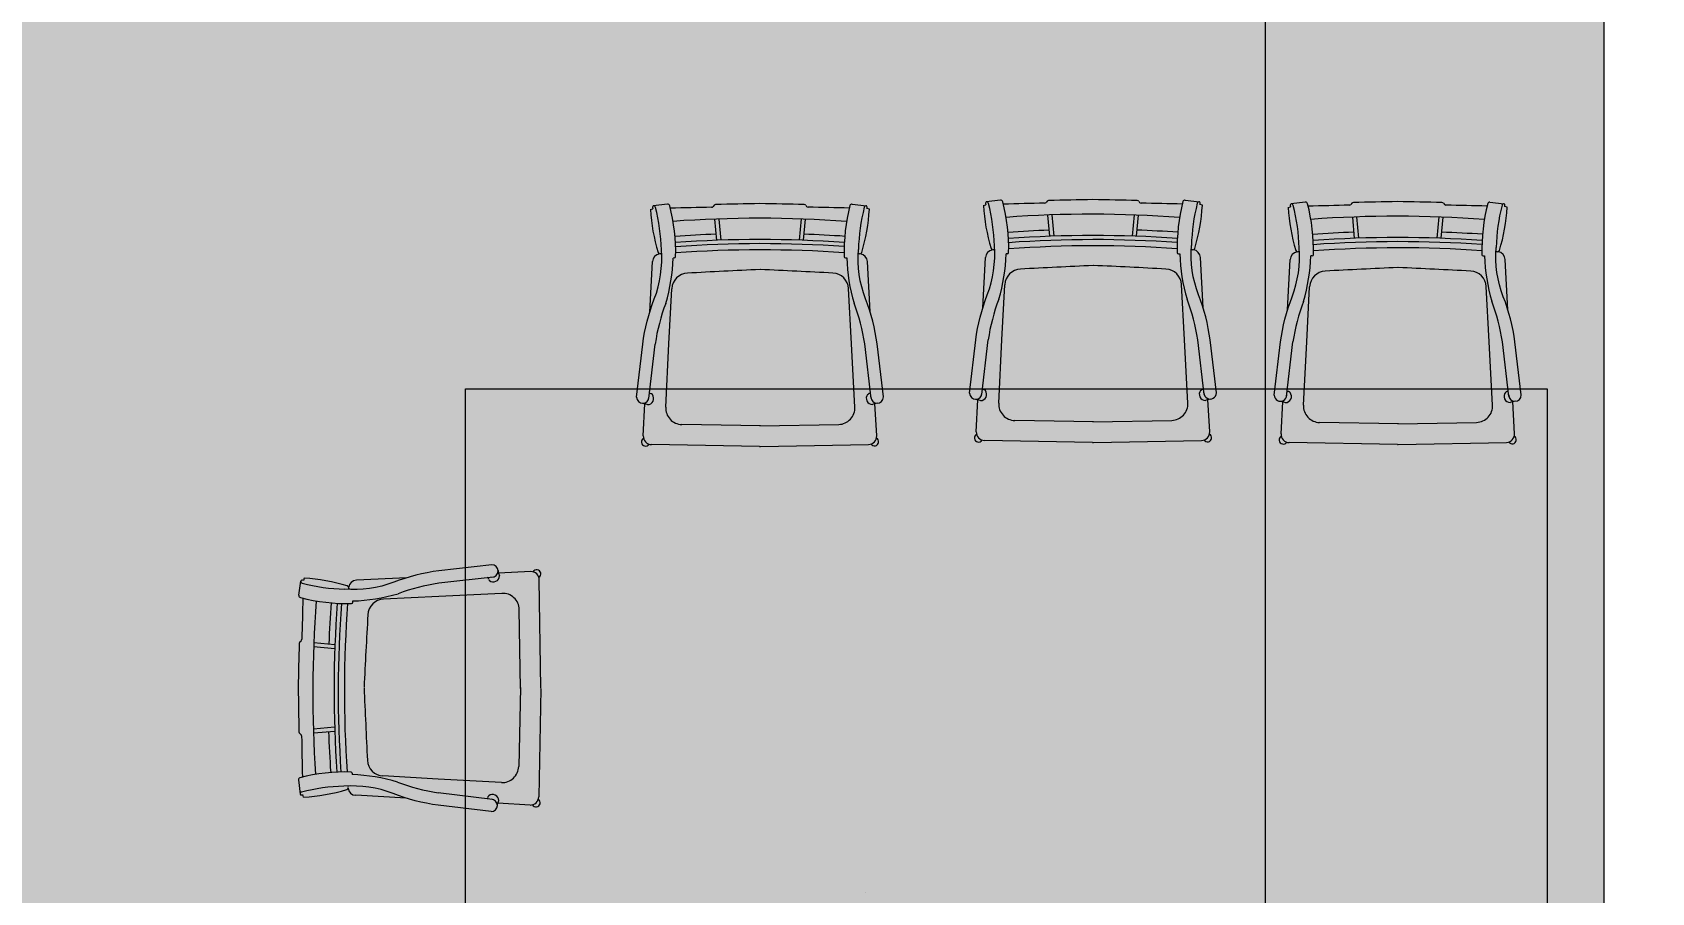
# Model space of a CAD drawing. Header units: millimetres. Extents: x 475616349 to 476941521, y 4620115302 to 4621446928.
# Drawn here: x 476515943 to 476518338, y 4620567179 to 4620568452 of the extents above; entities that cross this region are included whole.
import ezdxf

# ---------------------------------------------------------------- set-up
doc = ezdxf.new("R2010")
doc.units = ezdxf.units.MM
doc.header["$MEASUREMENT"] = 0
for name, color, linetype, lineweight in [('G-Anno-Nplt_Pen_No__151', 151, 'Continuous', 0), ('G-Anno-Nplt_Pen_No__4', 7, 'Continuous', 0), ('New_0_Pen_No__7', 7, 'Continuous', 0), ('New_zoma_Pen_No__4', 7, 'Continuous', 0), ('New_zoma_Pen_No__7', 7, 'Continuous', 0), ('zoma_Pen_No__142', 142, 'Continuous', 0)]:
    doc.layers.add(name, color=color, linetype=linetype, lineweight=lineweight)
doc.layers.add('New_zoma', color=7, linetype='Continuous')
doc.layers.add('zoma', color=7, linetype='Continuous')
doc.styles.add('GENERATED_STYLE_1', font='arial.ttf')
doc.styles.add('GENERATED_STYLE_2', font='arial.ttf')
doc.dimstyles.new('GENERATED_STYLE__1', dxfattribs={"dimtxt": 200, "dimasz": 64.421331, "dimexe": 0.18, "dimexo": 3, "dimgap": 0.09, "dimtad": 1, "dimtih": 1, "dimtoh": 1, "dimlfac": 0.001, "dimzin": 0, "dimdsep": 46, "dimtxsty": 'GENERATED_STYLE_2', "dimblk": 'ARROWHEAD_2', "dimblk1": 'ARROWHEAD_2', "dimblk2": 'ARROWHEAD_2', "dimcen": 0.09, "dimclrd": 142, "dimclre": 142, "dimclrt": 142, "dimadec": 0, "dimazin": 0, "dimtfac": 1, "dimtdec": 4, "dimtmove": 0, "dimatfit": 3, "dimfxl": 1, "dimtolj": 1, "dimtzin": 0, "dimarcsym": 0})
doc.dimstyles.new('GENERATED_STYLE__19', dxfattribs={"dimtxt": 100, "dimasz": 64.421331, "dimexe": 0.18, "dimexo": 3, "dimgap": 0.09, "dimtad": 1, "dimlfac": 0.001, "dimzin": 0, "dimdsep": 46, "dimtxsty": 'GENERATED_STYLE_1', "dimblk": 'ARROWHEAD_2', "dimblk1": 'ARROWHEAD_2', "dimblk2": 'ARROWHEAD_2', "dimcen": 0.09, "dimclrd": 7, "dimclre": 7, "dimclrt": 7, "dimadec": 0, "dimazin": 0, "dimtfac": 1, "dimtdec": 4, "dimtmove": 0, "dimatfit": 3, "dimfxl": 1, "dimtolj": 1, "dimtzin": 0, "dimarcsym": 0})

# ---------------------------------------------------------------- blocks, each defined once
blk = doc.blocks.new('*D1479', base_point=(476577134.1, 4620325125.7))
at = {"layer": 'zoma_Pen_No__142', "color": 142, "linetype": 'Continuous', "lineweight": 0, "transparency": 16777216}
for p, q in [((476511738.4, 4620535777.6), (476511738.4, 4620535904.8)), ((476518238.4, 4620535777.6), (476518238.4, 4620535904.8)), ((476511762.8, 4620535883.6), (476511713.9, 4620535798.8)), ((476518262.8, 4620535883.6), (476518213.9, 4620535798.8)), ((476511738.4, 4620535841.2), (476518238.4, 4620535841.2))]:
    blk.add_line(p, q, dxfattribs=at)
at = {"layer": 'zoma_Pen_No__142', "color": 142, "lineweight": 0, "transparency": 16777216, "char_height": 200, "attachment_point": 7, "style": 'GENERATED_STYLE_2'}
for s, insert in [('\\A1;{\\pql;\\fArial CYR|b0|i0|c204|p34;6.50}', (476514722.3, 4620535881.2)), ('\\A1;{\\pql;\\fArial CYR|b0|i0|c204|p34;0.40}', (476517681.8, 4620535881.2))]:
    blk.add_mtext(s, dxfattribs=dict(at, insert=insert))
blk = doc.blocks.new('ARROWHEAD_2')
at = {"color": 0, "linetype": 'Continuous', "lineweight": 0}
for p, q in [((-0.378, -0.655), (0.378, 0.655)), ((0, 0), (-1, 0))]:
    blk.add_line(p, q, dxfattribs=at)
blk = doc.blocks.new('*D1480', base_point=(476577134.1, 4620325125.7))
at = {"layer": 'zoma_Pen_No__142', "color": 142, "linetype": 'Continuous', "lineweight": 0, "transparency": 16777216}
for p, q in [((476518238.4, 4620535777.6), (476518238.4, 4620535904.8)), ((476518638.4, 4620535777.6), (476518638.4, 4620535904.8)), ((476518262.8, 4620535883.6), (476518213.9, 4620535798.8)), ((476518662.8, 4620535883.6), (476518613.9, 4620535798.8)), ((476518238.4, 4620535841.2), (476518638.4, 4620535841.2))]:
    blk.add_line(p, q, dxfattribs=at)
blk = doc.blocks.new('*D1741', base_point=(476577134.1, 4620325125.7))
at = {"layer": 'New_zoma_Pen_No__4', "color": 7, "linetype": 'Continuous', "lineweight": 0, "transparency": 16777216}
for p, q in [((476517724.5, 4620575410), (476517809.2, 4620575361.1)), ((476517830.4, 4620575385.6), (476517703.3, 4620575385.6)), ((476517766.9, 4620565585.7), (476517766.9, 4620575385.6)), ((476517724.5, 4620565610.2), (476517809.2, 4620565561.2)), ((476517830.4, 4620565585.7), (476517703.3, 4620565585.7)), ((476517766.9, 4620565544.2), (476517766.9, 4620565585.7))]:
    blk.add_line(p, q, dxfattribs=at)
at = {"layer": 'New_zoma_Pen_No__7', "color": 7, "lineweight": 0, "transparency": 16777216, "insert": (476517746.9, 4620570352.6), "char_height": 100, "attachment_point": 7, "rotation": 90, "style": 'GENERATED_STYLE_1'}
blk.add_mtext('\\A1;{\\pql;\\fArial|b0|i0|c0|p34;9.80}', dxfattribs=at)

msp = doc.modelspace()

# ---------------------------------------------------------------- hatches: boundary and pattern name
at = {"layer": 'G-Anno-Nplt_Pen_No__151', "linetype": 'Continuous', "lineweight": 0, "true_color": 0x1f2f3f}
msp.add_hatch(color=169, dxfattribs=at).paths.add_polyline_path([(476511608.366, 4620575605.567), (476511808.366, 4620575605.567), (476511808.366, 4620575305.567), (476512108.366, 4620575305.567), (476512108.366, 4620574444.549), (476511708.366, 4620574444.549), (476511708.366, 4620572105.567), (476511808.366, 4620572105.567), (476511808.366, 4620571565.567), (476511708.366, 4620571565.567), (476511708.366, 4620567405.509), (476515108.366, 4620567405.509), (476515108.366, 4620565005.508), (476517868.366, 4620565005.508), (476517868.366, 4620565805.696), (476518168.366, 4620565805.696), (476518168.366, 4620565905.567), (476518268.366, 4620565905.567), (476518268.366, 4620571565.567), (476518168.366, 4620571565.567), (476518168.366, 4620572105.567), (476518268.366, 4620572105.567), (476518268.366, 4620573392.858), (476518338.366, 4620573392.858), (476518338.366, 4620575135.567), (476518238.366, 4620575135.567), (476518238.366, 4620575385.567), (476517938.366, 4620575385.567), (476517938.366, 4620576406.585), (476518338.366, 4620576406.585), (476518338.366, 4620577008.837), (476518268.366, 4620577008.837), (476518268.366, 4620581065.57), (476514768.366, 4620581065.57), (476514768.366, 4620582165.567), (476511808.366, 4620582165.567), (476511808.366, 4620581965.567), (476511608.366, 4620581965.567)])

# ---------------------------------------------------------------- linework, layer by layer
at = {"layer": 'G-Anno-Nplt_Pen_No__4', "color": 7, "linetype": 'Continuous', "lineweight": 0, "flags": 128}
msp.add_lwpolyline([(476511708.366, 4620567405.509), (476515108.366, 4620567405.509), (476515108.366, 4620565005.508), (476517868.366, 4620565005.508), (476517868.366, 4620565805.696), (476518168.366, 4620565805.696), (476518168.366, 4620565905.567), (476518268.366, 4620565905.567), (476518268.366, 4620571565.567), (476518168.366, 4620571565.567), (476518168.366, 4620572105.567), (476518268.366, 4620572105.567), (476518268.366, 4620573392.858)], dxfattribs=at)
at = {"layer": 'New_0_Pen_No__7', "color": 7, "linetype": 'Continuous', "lineweight": 0}
for p, q in [((476516857.012, 4620568189.794), (476516860.689, 4620568190.729)), ((476516860.615, 4620568191.02), (476516860.689, 4620568190.729)), ((476516882.447, 4620568197.483), (476516861.288, 4620568194.972)), ((476516951.177, 4620568195.818), (476516949.914, 4620568194.193)), ((476517086.873, 4620568195.894), (476517088.139, 4620568194.27)), ((476517155.602, 4620568197.637), (476517176.763, 4620568195.149)), ((476517177.441, 4620568191.198), (476517177.368, 4620568190.906)), ((476517181.045, 4620568189.975), (476517177.368, 4620568190.906)), ((476517349.692, 4620568195.762), (476517353.369, 4620568196.698)), ((476517353.295, 4620568196.989), (476517353.369, 4620568196.698)), ((476517375.127, 4620568203.452), (476517353.969, 4620568200.941)), ((476517443.858, 4620568201.787), (476517442.594, 4620568200.161)), ((476517579.554, 4620568201.863), (476517580.819, 4620568200.239)), ((476517648.282, 4620568203.605), (476517669.443, 4620568201.117)), ((476517670.122, 4620568197.166), (476517670.048, 4620568196.875)), ((476517673.725, 4620568195.944), (476517670.048, 4620568196.875)), ((476517800.57, 4620568192.778), (476517804.246, 4620568193.713)), ((476517804.172, 4620568194.004), (476517804.246, 4620568193.713)), ((476517826.004, 4620568200.468), (476517804.846, 4620568197.956)), ((476517894.735, 4620568198.802), (476517893.471, 4620568197.177)), ((476518030.431, 4620568198.878), (476518031.696, 4620568197.254)), ((476518099.16, 4620568200.621), (476518120.321, 4620568198.133)), ((476518120.999, 4620568194.182), (476518120.925, 4620568193.891)), ((476518124.603, 4620568192.96), (476518120.925, 4620568193.891)), ((476516952.079, 4620568175.285), (476516954.95, 4620568143.998)), ((476516958.163, 4620568175.592), (476516961.043, 4620568144.214)), ((476517079.91, 4620568175.66), (476517077.066, 4620568144.279)), ((476517085.995, 4620568175.36), (476517083.159, 4620568144.07)), ((476517444.759, 4620568181.253), (476517447.63, 4620568149.967)), ((476517450.843, 4620568181.56), (476517453.723, 4620568150.183)), ((476517572.59, 4620568181.629), (476517569.746, 4620568150.248)), ((476517578.675, 4620568181.328), (476517575.839, 4620568150.039)), ((476517895.636, 4620568178.269), (476517898.508, 4620568146.983)), ((476517901.721, 4620568178.576), (476517904.6, 4620568147.198)), ((476518023.468, 4620568178.644), (476518020.623, 4620568147.263)), ((476518029.553, 4620568178.344), (476518026.717, 4620568147.055)), ((476517145.523, 4620568118.051), (476517147.556, 4620568118.039)), ((476517348.78, 4620568043.96), (476517352.662, 4620568118.501)), ((476517385.295, 4620568123.878), (476517383.262, 4620568123.863)), ((476517638.203, 4620568124.019), (476517640.237, 4620568124.007)), ((476517674.808, 4620568044.143), (476517670.843, 4620568118.68)), ((476517836.172, 4620568120.893), (476517834.139, 4620568120.879)), ((476518089.081, 4620568121.035), (476518091.114, 4620568121.023)), ((476516856.1, 4620568037.992), (476516859.981, 4620568112.533)), ((476516892.615, 4620568117.909), (476516890.582, 4620568117.895)), ((476517182.127, 4620568038.174), (476517178.162, 4620568112.711)), ((476517799.658, 4620568040.976), (476517803.539, 4620568115.517)), ((476518125.685, 4620568041.159), (476518121.72, 4620568115.695)), ((476516884.54, 4620567990.672), (476516888.797, 4620568072.43)), ((476517154.595, 4620567990.824), (476517150.247, 4620568072.577)), ((476517377.22, 4620567996.641), (476517381.477, 4620568078.399)), ((476517647.276, 4620567996.792), (476517642.927, 4620568078.546)), ((476517828.098, 4620567993.657), (476517832.355, 4620568075.415)), ((476518098.153, 4620567993.808), (476518093.804, 4620568075.561)), ((476516854.712, 4620567910.017), (476516864.026, 4620567990.661)), ((476516879.673, 4620567897.201), (476516884.54, 4620567990.672)), ((476517159.567, 4620567897.358), (476517154.595, 4620567990.824)), ((476517183.659, 4620567910.201), (476517174.255, 4620567990.835)), ((476517347.392, 4620567915.986), (476517356.706, 4620567996.63)), ((476517372.353, 4620567903.17), (476517377.22, 4620567996.641)), ((476517652.247, 4620567903.327), (476517647.276, 4620567996.792)), ((476517676.339, 4620567916.17), (476517666.935, 4620567996.803)), ((476517798.269, 4620567913.001), (476517807.584, 4620567993.645)), ((476517823.231, 4620567900.186), (476517828.098, 4620567993.657)), ((476518103.125, 4620567900.343), (476518098.153, 4620567993.808)), ((476518127.217, 4620567913.186), (476518117.812, 4620567993.819)), ((476516859.951, 4620567915.816), (476516858.85, 4620567916.734)), ((476517178.413, 4620567915.995), (476517179.513, 4620567916.913)), ((476517191.876, 4620567854.901), (476517189.343, 4620567902.515)), ((476517339.237, 4620567860.676), (476517341.716, 4620567908.293)), ((476517352.632, 4620567921.785), (476517351.53, 4620567922.702)), ((476517671.093, 4620567921.963), (476517672.193, 4620567922.882)), ((476517684.556, 4620567860.869), (476517682.024, 4620567908.484)), ((476517790.114, 4620567857.691), (476517792.594, 4620567905.309)), ((476517803.509, 4620567918.8), (476517802.408, 4620567919.718)), ((476518121.97, 4620567918.979), (476518123.071, 4620567919.898)), ((476518135.434, 4620567857.885), (476518132.901, 4620567905.5)), ((476516846.556, 4620567854.707), (476516849.036, 4620567902.325)), ((476517020.17, 4620567869.608), (476516903.575, 4620567871.59)), ((476517019.101, 4620567869.608), (476517135.694, 4620567871.72)), ((476517512.85, 4620567875.577), (476517396.255, 4620567877.559)), ((476517511.781, 4620567875.576), (476517628.374, 4620567877.689)), ((476517963.728, 4620567872.593), (476517847.132, 4620567874.575)), ((476517962.659, 4620567872.592), (476518079.252, 4620567874.705)), ((476517018.691, 4620567839.178), (476516858.507, 4620567841.902)), ((476517019.759, 4620567839.179), (476517179.94, 4620567842.082)), ((476517511.371, 4620567845.147), (476517351.188, 4620567847.87)), ((476517512.44, 4620567845.148), (476517672.62, 4620567848.05)), ((476517962.248, 4620567842.163), (476517802.065, 4620567844.886)), ((476517963.317, 4620567842.163), (476518123.497, 4620567845.066)), ((476516337.074, 4620567618.879), (476516339.636, 4620567640.031)), ((476516343.589, 4620567640.695), (476516343.88, 4620567640.621)), ((476516344.824, 4620567644.295), (476516343.88, 4620567640.621)), ((476516496.628, 4620567644.844), (476516422.078, 4620567641.141)), ((476516624.605, 4620567645.927), (476516543.94, 4620567636.805)), ((476516618.794, 4620567640.701), (476516617.879, 4620567641.805)), ((476516679.935, 4620567653.95), (476516632.312, 4620567651.584)), ((476516695.052, 4620567481.779), (476516692.712, 4620567641.968)), ((476516543.882, 4620567617.146), (476516462.114, 4620567613.085)), ((476516637.364, 4620567621.79), (476516543.882, 4620567617.146)), ((476516416.624, 4620567608.521), (476516416.643, 4620567610.554)), ((476516664.621, 4620567481.228), (476516662.918, 4620567597.827)), ((476516338.575, 4620567550.144), (476516340.203, 4620567551.404)), ((476516358.784, 4620567543.11), (476516390.155, 4620567540.156)), ((476516359.106, 4620567549.194), (476516390.385, 4620567546.248)), ((476516664.624, 4620567482.296), (476516662.233, 4620567365.709)), ((476516695.049, 4620567480.71), (476516691.764, 4620567320.537)), ((476516358.425, 4620567421.364), (476516389.813, 4620567424.133)), ((476516338.175, 4620567414.449), (476516339.796, 4620567413.18)), ((476516358.711, 4620567415.278), (476516390.007, 4620567418.04)), ((476516415.878, 4620567355.613), (476516415.885, 4620567353.58)), ((476516543.085, 4620567347.092), (476516461.342, 4620567351.636)), ((476516336.268, 4620567345.725), (476516338.705, 4620567324.558)), ((476516636.538, 4620567341.897), (476516543.085, 4620567347.092)), ((476516342.655, 4620567323.87), (476516342.946, 4620567323.943)), ((476516343.868, 4620567320.263), (476516342.946, 4620567323.943)), ((476516495.666, 4620567318.818), (476516421.139, 4620567322.961)), ((476516623.635, 4620567316.981), (476516543.024, 4620567326.578)), ((476516617.855, 4620567322.241), (476516616.933, 4620567321.143)), ((476516678.916, 4620567308.632), (476516631.308, 4620567311.278))]:
    msp.add_line(p, q, dxfattribs=at)
for points in [[(476516845.697, 4620567990.651, -0.05838097), (476516862.794, 4620568057.35, 0.11288216), (476516873.257, 4620568130.151)], [(476517192.583, 4620567990.845, 0.05838097), (476517175.411, 4620568057.525, -0.11288216), (476517164.867, 4620568130.315)], [(476517338.378, 4620567996.619, -0.05838097), (476517355.475, 4620568063.319, 0.11288216), (476517365.937, 4620568136.12)], [(476517685.263, 4620567996.814, 0.05838097), (476517668.092, 4620568063.494, -0.11288216), (476517657.547, 4620568136.283)], [(476517789.255, 4620567993.635, -0.05838097), (476517806.352, 4620568060.334, 0.11288216), (476517816.815, 4620568133.135)], [(476518136.141, 4620567993.829, 0.05838097), (476518118.969, 4620568060.51, -0.11288216), (476518108.425, 4620568133.299)], [(476516845.183, 4620567902.944), (476516847.505, 4620567902.613, -0.08130171), (476516852.849, 4620567900.939)], [(476517193.196, 4620567903.139), (476517190.874, 4620567902.806, 0.08130171), (476517185.532, 4620567901.125)], [(476517337.863, 4620567908.913), (476517340.185, 4620567908.582, -0.08130171), (476517345.529, 4620567906.907)], [(476517685.876, 4620567909.107), (476517683.554, 4620567908.774, 0.08130171), (476517678.212, 4620567907.094)], [(476517788.741, 4620567905.928), (476517791.063, 4620567905.598, -0.08130171), (476517796.406, 4620567903.923)], [(476518136.753, 4620567906.123), (476518134.432, 4620567905.79, 0.08130171), (476518129.09, 4620567904.109)], [(476516543.994, 4620567655.134, 0.05838097), (476516477.254, 4620567638.196, -0.11288216), (476516404.428, 4620567627.907)], [(476516631.701, 4620567655.439), (476516632.026, 4620567653.116, 0.08130171), (476516633.688, 4620567647.768)], [(476516542.97, 4620567308.25, -0.05838097), (476516476.331, 4620567325.581, 0.11288216), (476516403.568, 4620567336.299)], [(476516630.675, 4620567307.427), (476516631.014, 4620567309.748, -0.08130171), (476516632.707, 4620567315.086)]]:
    msp.add_lwpolyline(points, format="xyb", dxfattribs=at)
for points in [[(476516836.571, 4620567912.112), (476516845.642, 4620567990.651)], [(476517201.798, 4620567912.317), (476517192.638, 4620567990.845)], [(476517329.251, 4620567918.081), (476517338.322, 4620567996.619)], [(476517694.478, 4620567918.286), (476517685.319, 4620567996.814)], [(476517780.128, 4620567915.097), (476517789.2, 4620567993.635)], [(476518145.355, 4620567915.301), (476518136.196, 4620567993.829)], [(476516622.553, 4620567664.073), (476516543.994, 4620567655.189)], [(476516621.476, 4620567298.847), (476516542.97, 4620567308.194)]]:
    msp.add_lwpolyline(points, dxfattribs=at)
msp.add_lwpolyline([(476518183.896, 4620567078.644), (476516583.659, 4620567078.644), (476516583.659, 4620567924.104), (476518183.896, 4620567924.104)], close=True, dxfattribs=at)
for centre, radius, start, end in [((476516863.209, 4620568192.611), 3.044, 129.127994, 211.51679), ((476516861.647, 4620568191.95), 3.044, 14.380396, 96.769197), ((476516594.279, 4620568123.399), 279.06, 1.386545, 14.3804), ((476516882.805, 4620568194.461), 3.044, 14.380397, 96.769196), ((476516615.437, 4620568125.91), 279.06, 358.723734, 14.380399), ((476517458.601, 4620544978.126), 23220.515, 91.2610327, 91.4113959), ((476516947.511, 4620568196.061), 3.044, 271.261038, 322.137621), ((476516953.58, 4620568193.95), 3.044, 91.231861, 142.137618), ((476517452.718, 4620544981.844), 23220.515, 91.0701857, 91.2318599), ((476516611.344, 4620544981.373), 23220.515, 88.8323394, 88.9940136), ((476517084.472, 4620568194.023), 3.044, 37.926584, 88.832336), ((476517090.54, 4620568196.141), 3.044, 217.926579, 268.803155), ((476516605.465, 4620544977.648), 23220.515, 88.6528026, 88.8031658), ((476517422.692, 4620568126.362), 279.06, 165.683799, 181.340465), ((476517155.247, 4620568194.614), 3.044, 83.295008, 165.683795), ((476517443.853, 4620568123.875), 279.06, 165.683799, 178.677654), ((476516903.678, 4620568206.227), 277.843, 343.248075, 356.646647), ((476517176.408, 4620568192.126), 3.044, 83.295007, 165.683796), ((476517174.845, 4620568192.786), 3.044, 328.547414, 50.936203), ((476517627.041, 4620568212.325), 277.843, 183.417552, 196.816124), ((476517355.889, 4620568198.58), 3.044, 129.127997, 211.516787), ((476517354.327, 4620568197.918), 3.044, 14.380409, 96.769184), ((476517086.959, 4620568129.367), 279.06, 1.386545, 14.380399), ((476517375.486, 4620568200.43), 3.044, 14.380406, 96.769187), ((476517108.117, 4620568131.879), 279.06, 358.723734, 14.380399), ((476517951.281, 4620544984.095), 23220.515, 91.2610336, 91.4113968), ((476517440.191, 4620568202.029), 3.044, 271.261026, 322.137598), ((476517446.26, 4620568199.919), 3.044, 91.231861, 142.137619), ((476517945.398, 4620544987.813), 23220.515, 91.0701857, 91.2318599), ((476517104.024, 4620544987.341), 23220.515, 88.8323385, 88.9940127), ((476517577.153, 4620568199.992), 3.044, 37.926584, 88.832336), ((476517583.22, 4620568202.109), 3.044, 217.926594, 268.803176), ((476517098.145, 4620544983.617), 23220.515, 88.6528017, 88.8031649), ((476517915.372, 4620568132.331), 279.06, 165.683799, 181.340465), ((476517647.927, 4620568200.582), 3.044, 83.295007, 165.683796), ((476517936.533, 4620568129.843), 279.06, 165.683799, 178.677654), ((476517396.358, 4620568212.196), 277.843, 343.248075, 356.646647), ((476517669.088, 4620568198.095), 3.044, 83.295011, 165.683814), ((476517667.525, 4620568198.754), 3.044, 328.547406, 50.936206), ((476518077.919, 4620568209.341), 277.843, 183.417552, 196.816124), ((476517806.767, 4620568195.595), 3.044, 129.127997, 211.516787), ((476517805.205, 4620568194.934), 3.044, 14.380406, 96.769187), ((476517537.836, 4620568126.383), 279.06, 1.386545, 14.3804), ((476517826.363, 4620568197.445), 3.044, 14.3804, 96.769194), ((476517558.994, 4620568128.894), 279.06, 358.723733, 14.380399), ((476518402.159, 4620544981.111), 23220.515, 91.2610327, 91.4113959), ((476517891.068, 4620568199.045), 3.044, 271.261047, 322.137613), ((476517897.138, 4620568196.934), 3.044, 91.231869, 142.13761), ((476518396.275, 4620544984.829), 23220.515, 91.0701857, 91.2318599), ((476517554.902, 4620544984.357), 23220.515, 88.8323385, 88.9940127), ((476518028.03, 4620568197.008), 3.044, 37.926578, 88.832341), ((476518034.097, 4620568199.125), 3.044, 217.926573, 268.803162), ((476517549.023, 4620544980.633), 23220.515, 88.6528026, 88.8031658), ((476518366.25, 4620568129.347), 279.06, 165.683799, 181.340465), ((476518098.804, 4620568197.598), 3.044, 83.295008, 165.683796), ((476518387.411, 4620568126.859), 279.06, 165.683799, 178.677654), ((476517847.236, 4620568209.212), 277.843, 343.248075, 356.646647), ((476518119.965, 4620568195.11), 3.044, 83.295007, 165.683796), ((476518118.403, 4620568195.77), 3.044, 328.547416, 50.936199), ((476517134.361, 4620568206.357), 277.843, 183.417552, 196.816124), ((476517018.36, 4620566421.659), 1755.051, 85.784106, 94.172786), ((476517511.04, 4620566427.628), 1755.051, 85.784105, 94.172786), ((476517961.918, 4620566424.644), 1755.051, 85.784106, 94.172786), ((476517020.037, 4620566390.155), 1764.182, 92.141489, 94.114713), ((476517020.037, 4620566390.155), 1755.051, 85.949486, 94.114713), ((476517020.037, 4620566390.155), 1764.182, 85.949486, 87.922709), ((476517512.717, 4620566396.123), 1764.182, 92.141489, 94.114713), ((476517512.717, 4620566396.123), 1755.051, 85.949486, 94.114713), ((476517512.717, 4620566396.123), 1748.964, 85.943548, 94.120651), ((476517512.717, 4620566396.123), 1764.182, 85.949486, 87.922709), ((476517963.595, 4620566393.139), 1764.182, 92.141489, 94.114713), ((476517963.595, 4620566393.139), 1755.051, 85.949486, 94.114713), ((476517963.595, 4620566393.139), 1748.964, 85.943548, 94.120651), ((476517963.595, 4620566393.139), 1764.182, 85.949486, 87.92271), ((476516872.139, 4620568111.9), 12.174, 98.168875, 177.019311), ((476516871.312, 4620568126.857), 3.044, 196.816111, 273.104624), ((476518126.53, 4620544984.489), 23173.34, 93.0992397, 93.1046206), ((476516892.602, 4620568119.735), 1.826, 270.399556, 358.72374), ((476517020.037, 4620566390.155), 1748.964, 85.943548, 94.120651), ((476517020.037, 4620566390.155), 1739.833, 85.926338, 94.13786), ((476517145.534, 4620568119.877), 1.826, 181.340447, 269.664643), ((476517411.455, 4620568126.18), 264.024, 181.766898, 196.556244), ((476515937.533, 4620544983.263), 23173.34, 86.9595876, 86.9649686), ((476517166.815, 4620568127.023), 3.044, 266.959568, 343.248071), ((476517166.005, 4620568112.064), 12.174, 3.044887, 81.895326), ((476517364.819, 4620568117.868), 12.174, 98.168873, 177.019314), ((476517363.993, 4620568132.826), 3.044, 196.816139, 273.104619), ((476518619.21, 4620544990.458), 23173.34, 93.0992398, 93.1046207), ((476517119.354, 4620568131.708), 264.024, 343.507955, 358.297301), ((476517385.282, 4620568125.704), 1.826, 270.399557, 358.72374), ((476517512.717, 4620566396.123), 1739.833, 85.926339, 94.13786), ((476517638.214, 4620568125.845), 1.826, 181.340489, 269.664629), ((476517904.135, 4620568132.148), 264.024, 181.766897, 196.556244), ((476516430.203, 4620544989.232), 23173.34, 86.9595631, 86.9649441), ((476517659.496, 4620568132.991), 3.044, 266.959583, 343.248079), ((476517658.686, 4620568118.033), 12.174, 3.044887, 81.895327), ((476517815.697, 4620568114.884), 12.174, 98.168872, 177.019314), ((476517814.87, 4620568129.841), 3.044, 196.81613, 273.104628), ((476519070.088, 4620544987.473), 23173.34, 93.0992397, 93.1046206), ((476517570.232, 4620568128.724), 264.024, 343.507955, 358.297301), ((476517836.16, 4620568122.719), 1.826, 270.39957, 358.723696), ((476517963.595, 4620566393.139), 1739.833, 85.926339, 94.13786), ((476518089.091, 4620568122.861), 1.826, 181.340467, 269.664623), ((476518355.013, 4620568129.164), 264.024, 181.766898, 196.556244), ((476516881.081, 4620544986.247), 23173.34, 86.9595631, 86.9649441), ((476518110.373, 4620568130.007), 3.044, 266.959573, 343.248091), ((476518109.563, 4620568115.049), 12.174, 3.044887, 81.895327), ((476516626.674, 4620568125.74), 264.024, 343.507955, 358.297301), ((476516913.113, 4620568071.164), 24.348, 93.009716, 177.019314), ((476518126.959, 4620544984.497), 23142.905, 92.7435263, 93.009716), ((476515937.955, 4620544983.271), 23142.905, 87.0544829, 87.3206726), ((476517125.932, 4620568071.284), 24.348, 3.044886, 87.054483), ((476517405.793, 4620568077.133), 24.348, 93.009715, 177.019312), ((476518619.64, 4620544990.466), 23142.905, 92.7435263, 93.009716), ((476516430.635, 4620544989.239), 23142.905, 87.0544829, 87.3206726), ((476517618.613, 4620568077.252), 24.348, 3.044886, 87.054483), ((476517856.67, 4620568074.149), 24.348, 93.009717, 177.019311), ((476519070.517, 4620544987.481), 23142.905, 92.7435263, 93.009716), ((476516881.512, 4620544986.255), 23142.905, 87.0544824, 87.3206721), ((476518069.49, 4620568074.268), 24.348, 3.04489, 87.054482), ((476517138.894, 4620567951.037), 277.599, 158.940697, 171.793756), ((476516899.431, 4620567950.903), 277.599, 8.270443, 21.123502), ((476517631.574, 4620567957.006), 277.599, 158.940697, 171.793756), ((476517392.112, 4620567956.872), 277.599, 8.270443, 21.123502), ((476518082.451, 4620567954.022), 277.599, 158.940697, 171.793756), ((476517842.989, 4620567953.888), 277.599, 8.270443, 21.123502), ((476516845.763, 4620567912.118), 9.192, 180.032103, 0.032097), ((476516852.729, 4620567910.13), 9.192, 270.743727, 38.215056), ((476516856.638, 4620567918.227), 1.085, 199.892263, 284.231493), ((476516857.444, 4620567915.046), 2.196, 50.207258, 104.231491), ((476517185.641, 4620567910.316), 9.192, 141.849142, 269.320471), ((476517180.921, 4620567915.227), 2.196, 75.832723, 129.856943), ((476517181.724, 4620567918.409), 1.085, 255.832754, 340.171877), ((476517192.606, 4620567912.312), 9.192, 180.032103, 0.032097), ((476517338.443, 4620567918.086), 9.192, 180.032103, 0.032097), ((476517345.41, 4620567916.098), 9.192, 270.743726, 38.215058), ((476517349.318, 4620567924.195), 1.085, 199.892292, 284.231463), ((476517350.125, 4620567921.014), 2.196, 50.207226, 104.231472), ((476517396.669, 4620567901.904), 24.348, 177.019311, 269.026083), ((476517627.933, 4620567902.033), 24.348, 271.038114, 3.044886), ((476517678.322, 4620567916.285), 9.192, 141.849144, 269.320472), ((476517673.601, 4620567921.196), 2.196, 75.832743, 129.856975), ((476517674.404, 4620567924.378), 1.085, 255.832726, 340.171907), ((476517685.286, 4620567918.28), 9.192, 180.032097, 0.032103), ((476517789.32, 4620567915.102), 9.192, 180.032097, 0.032103), ((476517796.287, 4620567913.114), 9.192, 270.743726, 38.21506), ((476517800.195, 4620567921.211), 1.085, 199.892345, 284.231476), ((476517801.002, 4620567918.03), 2.196, 50.207237, 104.23146), ((476518129.199, 4620567913.301), 9.192, 141.84914, 269.320473), ((476518124.479, 4620567918.211), 2.196, 75.832722, 129.856944), ((476518125.282, 4620567921.393), 1.085, 255.83273, 340.1719), ((476518136.163, 4620567915.296), 9.192, 180.032097, 0.032096), ((476516903.989, 4620567895.935), 24.348, 177.019312, 269.026085), ((476517135.253, 4620567896.065), 24.348, 271.038113, 3.044887), ((476517847.546, 4620567898.92), 24.348, 177.019312, 269.026085), ((476518078.811, 4620567899.049), 24.348, 271.038114, 3.044889), ((476516858.714, 4620567854.074), 12.174, 177.019314, 269.026083), ((476517179.719, 4620567854.254), 12.174, 271.038115, 3.044884), ((476517342.494, 4620567851.736), 6.087, 118.545183, 327.500212), ((476517351.395, 4620567860.043), 12.174, 177.019307, 269.026086), ((476517672.399, 4620567860.222), 12.174, 271.038116, 3.044887), ((476517681.309, 4620567851.926), 6.087, 212.563985, 61.519016), ((476517802.272, 4620567857.058), 12.174, 177.019314, 269.026083), ((476518123.277, 4620567857.238), 12.174, 271.038113, 3.04489), ((476516849.814, 4620567845.768), 6.087, 118.545183, 327.500212), ((476517019.208, 4620567869.61), 30.436, 269.02609, 271.038119), ((476517019.222, 4620567845.257), 6.087, 269.026189, 271.038219), ((476517188.629, 4620567845.957), 6.087, 212.563993, 61.519008), ((476517511.888, 4620567875.578), 30.436, 269.02609, 271.038119), ((476517511.902, 4620567851.226), 6.087, 269.02594, 271.037969), ((476517793.372, 4620567848.752), 6.087, 118.545192, 327.500203), ((476517962.766, 4620567872.594), 30.436, 269.02609, 271.038119), ((476517962.779, 4620567848.242), 6.087, 269.02594, 271.037969), ((476518132.187, 4620567848.942), 6.087, 212.563994, 61.519007), ((476516622.526, 4620567654.881), 9.192, 269.830995, 89.830994), ((476516342.657, 4620567639.665), 3.044, 173.093898, 255.482695), ((476516341.992, 4620567638.105), 3.044, 58.346305, 140.735092), ((476516327.598, 4620567366.987), 277.843, 73.04697, 86.445542), ((476516422.682, 4620567628.982), 12.174, 92.843784, 171.694222), ((476516616.391, 4620567644.021), 1.085, 345.631623, 69.970791), ((476516619.57, 4620567643.206), 2.196, 165.631618, 219.655851), ((476516624.497, 4620567647.909), 9.192, 231.648032, 359.119374), ((476516680.539, 4620567641.791), 12.174, 0.837009, 92.843783), ((476516688.866, 4620567650.671), 6.087, 302.362886, 151.317906), ((476516340.095, 4620567618.513), 3.044, 173.093898, 255.482695), ((476516409.285, 4620567885.717), 279.06, 255.482695, 271.139361), ((476516411.847, 4620567906.869), 279.06, 255.482695, 268.47655), ((476516407.727, 4620567629.844), 3.044, 356.758476, 73.04697), ((476539547.029, 4620566319.33), 23173.34, 176.7584684, 176.7638493), ((476516409.428, 4620567874.479), 264.024, 271.565793, 286.355139), ((476516582.906, 4620567361.844), 277.599, 98.069338, 110.922398), ((476516638.572, 4620567597.471), 24.348, 0.837009, 92.843783), ((476539554.988, 4620566987.245), 23220.515, 178.4516977, 178.602061), ((476518112.558, 4620567475.404), 1755.051, 175.583001, 183.971682), ((476518144.069, 4620567476.97), 1764.182, 175.748381, 177.721605), ((476518144.069, 4620567476.97), 1755.051, 175.748381, 183.913608), ((476518144.069, 4620567476.97), 1748.964, 175.742443, 183.919546), ((476518144.069, 4620567476.97), 1739.833, 175.725234, 183.936756), ((476516414.797, 4620567608.538), 1.826, 271.139361, 359.46353), ((476516463.322, 4620567588.766), 24.348, 92.843782, 176.853378), ((476539547.023, 4620566319.758), 23142.905, 176.8533781, 177.1195678), ((476539551.284, 4620566993.137), 23220.515, 178.6312341, 178.7929083), ((476516340.437, 4620567547.737), 3.044, 127.725483, 178.631237), ((476516338.341, 4620567553.812), 3.044, 307.725483, 358.602055), ((476539553.766, 4620567834.507), 23220.515, 180.8690812, 181.0307554), ((476539553.48, 4620568508.754), 23142.905, 182.5424216, 182.8086114), ((476516664.62, 4620567481.334), 30.436, 358.824982, 0.837012), ((476516688.972, 4620567481.263), 6.087, 358.824978, 0.837003), ((476516340.051, 4620567416.845), 3.044, 181.030746, 231.936503), ((476516337.919, 4620567410.783), 3.044, 1.059936, 51.936511), ((476539557.504, 4620567840.377), 23220.515, 181.0599285, 181.2102918), ((476518144.069, 4620567476.97), 1764.182, 181.940385, 183.913608), ((476516406.904, 4620567078.465), 279.06, 88.522629, 104.179295), ((476516414.051, 4620567355.607), 1.826, 0.198467, 88.522627), ((476516407.113, 4620567089.702), 264.024, 73.30685, 88.096197), ((476516462.694, 4620567375.947), 24.348, 182.808609, 266.818207), ((476516637.89, 4620567366.208), 24.348, 266.818207, 358.82498), ((476516339.291, 4620567346.073), 3.044, 104.17929, 186.568087), ((476516341.729, 4620567324.906), 3.044, 104.179293, 186.568084), ((476516409.341, 4620567057.298), 279.06, 91.18544, 104.179295), ((476516328.279, 4620567597.668), 277.843, 273.216448, 286.615019), ((476516406.855, 4620567334.343), 3.044, 286.615018, 2.90352), ((476516421.815, 4620567335.117), 12.174, 187.967771, 266.818207), ((476539553.486, 4620568508.327), 23173.34, 182.8981409, 182.9035219), ((476516583.612, 4620567601.305), 277.599, 248.739592, 261.592652), ((476516341.073, 4620567326.47), 3.044, 218.926905, 301.315687), ((476516615.432, 4620567318.936), 1.085, 289.691201, 14.030386), ((476516618.616, 4620567319.731), 2.196, 140.006141, 194.030363), ((476516623.515, 4620567314.999), 9.192, 0.542617, 128.013956), ((476516621.503, 4620567308.039), 9.192, 269.830995, 89.830995), ((476516679.592, 4620567320.787), 12.174, 266.818205, 358.824986), ((476516687.867, 4620567311.858), 6.087, 208.344082, 57.299104), ((476517175.906, 4620567172.938), 6.087, 89.057145, 91.069175)]:
    msp.add_arc(centre, radius, start, end, dxfattribs=at)

# ---------------------------------------------------------------- dimensions: what is measured, and where the dimension line sits
at = {"layer": 'New_zoma', "color": 7, "linetype": 'Continuous', "lineweight": 0}
dim = msp.add_linear_dim(base=(476517766.853, 4620575385.567), p1=(476517938.366, 4620565585.696), p2=(476517938.366, 4620575385.567), angle=90, dimstyle='GENERATED_STYLE__19', dxfattribs=at)
dim.commit()
dim.dimension.update_dxf_attribs({"geometry": '*D1741', "text_midpoint": (476517696.853, 4620570482.485), "dimtype": 160, "text_rotation": 90})
at = {"layer": 'zoma', "color": 142, "linetype": 'Continuous', "lineweight": 0}
for base, p1, p2, picture, middle in [((476518238.366, 4620535841.197), (476511738.366, 4620568947.389), (476518238.366, 4620568947.389), '*D1479', (476514982.073, 4620535981.197)), ((476518638.366, 4620535841.197), (476518238.366, 4620568947.389), (476518638.366, 4620568947.389), '*D1480', (476517941.518, 4620535981.197))]:
    dim = msp.add_linear_dim(base=base, p1=p1, p2=p2, dimstyle='GENERATED_STYLE__1', dxfattribs=at)
    dim.commit()
    dim.dimension.update_dxf_attribs({"geometry": picture, "text_midpoint": middle, "dimtype": 160})

doc.saveas('drawing.dxf')
